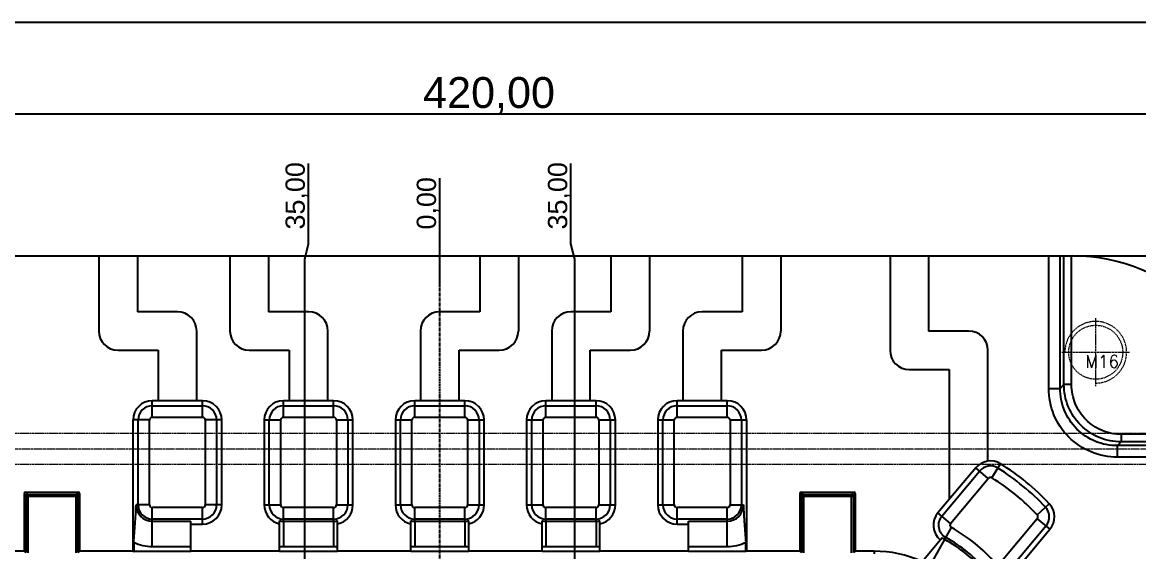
# Model space of a CAD drawing. Header units: millimetres. Extents: x 2461 to 3142, y 1660 to 2165.
# Drawn here: x 2620.1 to 2909.4, y 2027.7 to 2164.9 of the extents above; entities that cross this region are included whole.
import ezdxf

# ---------------------------------------------------------------- set-up
doc = ezdxf.new("R2010")
doc.units = ezdxf.units.MM
doc.linetypes.add('CENTER', pattern=[0.6, 0.375, -0.075, 0.075, -0.075])
doc.linetypes.add('HIDDEN', pattern=[0.2, 0.1, -0.1])
for name, color, linetype, lineweight in [('cool', 153, 'HIDDEN', 9), ('dim', 82, 'Continuous', 9), ('screw', 33, 'Continuous', 13)]:
    doc.layers.add(name, color=color, linetype=linetype, lineweight=lineweight)
doc.layers.add('DEFAULT_2', color=8, linetype='HIDDEN')
doc.styles.get("Standard").update_dxf_attribs({"font": 'arial.ttf'})
doc.styles.add('TXT', font='txt.shx', dxfattribs={"bigfont": 'gbcbig.shx'})
doc.dimstyles.new('mold', dxfattribs={"dimtxt": 8, "dimasz": 5, "dimexe": 0, "dimexo": 0, "dimgap": 0, "dimtad": 1, "dimzin": 1, "dimtxsty": 'Standard', "dimcen": 0, "dimclrd": 4, "dimclre": 4, "dimclrt": 6, "dimazin": 0, "dimtfac": 1, "dimtofl": 0, "dimtmove": 0, "dimatfit": 3, "dimfxl": 0, "dimarcsym": 0})

# ---------------------------------------------------------------- blocks, each defined once
blk = doc.blocks.new('screw_m16_g')
at = {"layer": 'screw', "color": 1, "linetype": 'CENTER', "ltscale": 0.497582}
for p, q in [((0, -8.8), (0, 8.8)), ((-8.8, 0), (8.8, 0))]:
    blk.add_line(p, q, dxfattribs=at)
at = {"layer": 'screw', "color": 33, "linetype": 'HIDDEN', "ltscale": 0.497582}
blk.add_circle((0, 0), 7, dxfattribs=at)
at = {"layer": 'screw', "color": 92, "linetype": 'HIDDEN', "ltscale": 0.497582}
blk.add_arc((0, 0), 8, 270, 180, dxfattribs=at)
at = {"layer": 'screw', "color": 6, "style": 'TXT'}
blk.add_text('M16', height=3.2, dxfattribs=at).set_placement((-2.72, -4))
blk = doc.blocks.new('124')
at = {"layer": 'cool', "ltscale": 0.932966}
for p, q in [((10.14, -1344.71), (401.48, -1344.71)), ((10.14, -1352.71), (401.48, -1352.71))]:
    blk.add_line(p, q, dxfattribs=at)
at = {"layer": 'cool', "color": 1, "linetype": 'CENTER', "ltscale": 0.621977}
blk.add_line((-4.19, -1348.71), (415.81, -1348.71), dxfattribs=at)
blk = doc.blocks.new('*D102')
at = {"color": 4, "lineweight": -2, "transparency": 16777216}
for p, q in [((2518.28, 2038.84), (2518.28, 2141.11)), ((2523.28, 2141.11), (2933.28, 2141.11)), ((2938.28, 2038.84), (2938.28, 2141.11))]:
    blk.add_line(p, q, dxfattribs=at)
at = {"color": 4, "transparency": 16777216}
for points in [[(2523.28, 2141.94), (2523.28, 2140.28), (2518.28, 2141.11)], [(2933.28, 2141.94), (2933.28, 2140.28), (2938.28, 2141.11)]]:
    blk.add_solid(points, dxfattribs=at)
at = {"layer": 'Defpoints', "color": 0, "transparency": 16777216}
for p in [(2938.28, 2141.11), (2518.28, 2038.84), (2938.28, 2038.84)]:
    blk.add_point(p, dxfattribs=at)
at = {"color": 6, "transparency": 16777216, "insert": (2741.05, 2145.92), "char_height": 8, "attachment_point": 5}
blk.add_mtext('420,00', dxfattribs=at)
blk = doc.blocks.new('*D103')
at = {"color": 4, "lineweight": -2, "transparency": 16777216}
for p, q in [((2879.23, 2104.35), (2985.64, 2104.35)), ((2985.64, 2099.35), (2985.64, 1759.35)), ((2870.39, 1754.35), (2985.64, 1754.35))]:
    blk.add_line(p, q, dxfattribs=at)
at = {"color": 4, "transparency": 16777216}
for points in [[(2984.8, 2099.35), (2986.47, 2099.35), (2985.64, 2104.35)], [(2984.8, 1759.35), (2986.47, 1759.35), (2985.64, 1754.35)]]:
    blk.add_solid(points, dxfattribs=at)
at = {"layer": 'Defpoints', "color": 0, "transparency": 16777216}
for p in [(2879.23, 2104.35), (2870.39, 1754.35), (2985.64, 1754.35)]:
    blk.add_point(p, dxfattribs=at)
at = {"color": 6, "transparency": 16777216, "insert": (2980.83, 1960.05), "char_height": 8, "attachment_point": 5, "rotation": 90}
blk.add_mtext('350,00', dxfattribs=at)
blk = doc.blocks.new('*D68')
at = {"layer": 'Defpoints', "color": 0, "transparency": 16777216}
for p in [(2728.28, 2111.46), (2728.28, 2096.52), (2728.28, 1929.35)]:
    blk.add_point(p, dxfattribs=at)
at = {"layer": 'dim', "color": 4, "lineweight": -2, "transparency": 16777216}
blk.add_line((2728.28, 2096.52), (2728.28, 2124.43), dxfattribs=at)
at = {"layer": 'dim', "color": 6, "transparency": 16777216, "insert": (2725.27, 2117.95), "char_height": 5, "attachment_point": 5, "rotation": 90}
blk.add_mtext('0,00', dxfattribs=at)
blk = doc.blocks.new('*D112')
at = {"layer": 'Defpoints', "color": 0, "transparency": 16777216}
for p in [(2762.28, 2111.46), (2763.28, 2018.35), (2728.28, 1929.35)]:
    blk.add_point(p, dxfattribs=at)
at = {"layer": 'dim', "color": 4, "lineweight": -2, "transparency": 16777216}
for p, q in [((2762.28, 2107.46), (2762.28, 2128.31)), ((2763.28, 2103.46), (2762.28, 2107.46)), ((2763.28, 2018.35), (2763.28, 2103.46))]:
    blk.add_line(p, q, dxfattribs=at)
at = {"layer": 'dim', "color": 6, "transparency": 16777216, "insert": (2759.27, 2119.89), "char_height": 5, "attachment_point": 5, "rotation": 90}
blk.add_mtext('35,00', dxfattribs=at)
blk = doc.blocks.new('*D81')
at = {"layer": 'Defpoints', "color": 0, "transparency": 16777216}
for p in [(2694.28, 2111.46), (2693.28, 2018.35), (2728.28, 1929.35)]:
    blk.add_point(p, dxfattribs=at)
at = {"layer": 'dim', "color": 4, "lineweight": -2, "transparency": 16777216}
for p, q in [((2694.28, 2107.46), (2694.28, 2128.31)), ((2693.28, 2103.46), (2694.28, 2107.46)), ((2693.28, 2018.35), (2693.28, 2103.46))]:
    blk.add_line(p, q, dxfattribs=at)
at = {"layer": 'dim', "color": 6, "transparency": 16777216, "insert": (2691.27, 2119.89), "char_height": 5, "attachment_point": 5, "rotation": 90}
blk.add_mtext('35,00', dxfattribs=at)

msp = doc.modelspace()

# ---------------------------------------------------------------- linework, layer by layer
at = {"color": 7, "linetype": 'Continuous'}
for p, q in [((2564.279, 2104.352), (2892.279, 2104.352)), ((2639.91, 2104.352), (2639.91, 2084.857)), ((2649.91, 2104.352), (2649.91, 2089.857)), ((2673.91, 2104.352), (2673.91, 2084.857)), ((2683.91, 2104.352), (2683.91, 2089.857)), ((2738.648, 2104.352), (2738.648, 2089.857)), ((2748.648, 2104.352), (2748.648, 2084.857)), ((2772.648, 2104.352), (2772.648, 2089.857)), ((2782.648, 2104.352), (2782.648, 2084.857)), ((2806.648, 2104.352), (2806.648, 2089.857)), ((2816.648, 2104.352), (2816.648, 2084.857)), ((2844.962, 2104.352), (2844.962, 2079.857)), ((2854.962, 2104.352), (2854.962, 2084.857)), ((2886.097, 2069.995), (2886.097, 2104.352)), ((2889.068, 2069.995), (2889.068, 2104.352)), ((2890.035, 2070.962), (2890.035, 2104.352)), ((2892.015, 2070.962), (2892.015, 2104.352)), ((2660.279, 2089.857), (2649.91, 2089.857)), ((2694.279, 2089.857), (2683.91, 2089.857)), ((2738.648, 2089.857), (2728.279, 2089.857)), ((2772.648, 2089.857), (2762.279, 2089.857)), ((2806.648, 2089.857), (2796.279, 2089.857)), ((2665.279, 2066.773), (2665.279, 2084.857)), ((2699.279, 2066.773), (2699.279, 2084.857)), ((2723.279, 2084.857), (2723.279, 2066.792)), ((2757.279, 2084.857), (2757.279, 2066.792)), ((2791.279, 2084.857), (2791.279, 2066.792)), ((2865.331, 2084.857), (2854.962, 2084.857)), ((2644.91, 2079.857), (2655.279, 2079.857)), ((2655.279, 2079.857), (2655.279, 2066.792)), ((2678.91, 2079.857), (2689.279, 2079.857)), ((2689.279, 2079.857), (2689.279, 2066.792)), ((2733.279, 2066.773), (2733.279, 2079.857)), ((2733.279, 2079.857), (2743.648, 2079.857)), ((2767.279, 2066.773), (2767.279, 2079.857)), ((2767.279, 2079.857), (2777.648, 2079.857)), ((2801.279, 2066.773), (2801.279, 2079.857)), ((2801.279, 2079.857), (2811.648, 2079.857)), ((2870.331, 2051.134), (2870.331, 2079.857)), ((2849.962, 2074.857), (2860.331, 2074.857)), ((2860.331, 2074.857), (2860.331, 2041.283)), ((2886.097, 2069.995), (2889.068, 2069.995)), ((2890.035, 2070.962), (2889.068, 2069.995)), ((2892.015, 2070.962), (2890.035, 2070.962)), ((2653.779, 2062.511), (2653.779, 2066.792)), ((2666.779, 2066.792), (2653.779, 2066.792)), ((2666.779, 2062.511), (2666.779, 2066.792)), ((2687.779, 2062.511), (2687.779, 2066.792)), ((2700.779, 2066.792), (2687.779, 2066.792)), ((2700.779, 2062.511), (2700.779, 2066.792)), ((2721.779, 2062.511), (2721.779, 2066.792)), ((2734.779, 2066.792), (2721.779, 2066.792)), ((2734.779, 2062.511), (2734.779, 2066.792)), ((2755.779, 2062.511), (2755.779, 2066.792)), ((2768.779, 2066.792), (2755.779, 2066.792)), ((2768.779, 2062.511), (2768.779, 2066.792)), ((2789.779, 2062.511), (2789.779, 2066.792)), ((2802.779, 2066.792), (2789.779, 2066.792)), ((2802.779, 2062.511), (2802.779, 2066.792)), ((2653.779, 2065.466), (2666.779, 2065.466)), ((2687.779, 2065.466), (2700.779, 2065.466)), ((2721.779, 2065.466), (2734.779, 2065.466)), ((2755.779, 2065.466), (2768.779, 2065.466)), ((2789.779, 2065.466), (2802.779, 2065.466)), ((2648.779, 2027.792), (2648.779, 2061.792)), ((2653.059, 2061.792), (2648.779, 2061.792)), ((2650.105, 2039.792), (2650.105, 2061.792)), ((2653.059, 2039.792), (2653.059, 2061.792)), ((2653.779, 2062.511), (2666.779, 2062.511)), ((2667.498, 2061.792), (2667.498, 2039.792)), ((2671.779, 2061.792), (2667.498, 2061.792)), ((2670.453, 2061.792), (2670.453, 2039.792)), ((2671.779, 2039.792), (2671.779, 2061.792)), ((2682.779, 2061.792), (2682.779, 2039.792)), ((2682.779, 2061.792), (2687.059, 2061.792)), ((2684.105, 2039.792), (2684.105, 2061.792)), ((2687.059, 2039.792), (2687.059, 2061.792)), ((2687.779, 2062.511), (2700.779, 2062.511)), ((2701.498, 2061.792), (2701.498, 2039.792)), ((2701.498, 2061.792), (2705.779, 2061.792)), ((2704.453, 2061.792), (2704.453, 2039.792)), ((2705.779, 2039.792), (2705.779, 2061.792)), ((2716.779, 2061.792), (2716.779, 2039.792)), ((2716.779, 2061.792), (2721.059, 2061.792)), ((2718.105, 2039.792), (2718.105, 2061.792)), ((2721.059, 2039.792), (2721.059, 2061.792)), ((2721.779, 2062.511), (2734.779, 2062.511)), ((2735.498, 2061.792), (2735.498, 2039.792)), ((2735.498, 2061.792), (2739.779, 2061.792)), ((2738.453, 2061.792), (2738.453, 2039.792)), ((2739.779, 2039.792), (2739.779, 2061.792)), ((2750.779, 2061.792), (2750.779, 2039.792)), ((2750.779, 2061.792), (2755.059, 2061.792)), ((2752.105, 2039.792), (2752.105, 2061.792)), ((2755.059, 2039.792), (2755.059, 2061.792)), ((2755.779, 2062.511), (2768.779, 2062.511)), ((2769.498, 2061.792), (2769.498, 2039.792)), ((2769.498, 2061.792), (2773.779, 2061.792)), ((2772.453, 2061.792), (2772.453, 2039.792)), ((2773.779, 2039.792), (2773.779, 2061.792)), ((2784.779, 2061.792), (2784.779, 2039.792)), ((2784.779, 2061.792), (2789.059, 2061.792)), ((2786.105, 2039.792), (2786.105, 2061.792)), ((2789.059, 2039.792), (2789.059, 2061.792)), ((2789.779, 2062.511), (2802.779, 2062.511)), ((2803.498, 2061.792), (2803.498, 2039.792)), ((2803.498, 2061.792), (2807.779, 2061.792)), ((2806.453, 2061.792), (2806.453, 2039.792)), ((2807.779, 2061.792), (2807.779, 2027.792)), ((2904.889, 2058.088), (2904.889, 2056.108)), ((2938.279, 2058.088), (2904.889, 2058.088)), ((2904.889, 2056.108), (2903.922, 2055.141)), ((2903.922, 2052.171), (2903.922, 2055.141)), ((2938.279, 2055.141), (2903.922, 2055.141)), ((2938.279, 2056.108), (2904.889, 2056.108)), ((2938.279, 2052.171), (2903.922, 2052.171)), ((2867.166, 2049.398), (2857.375, 2037.759)), ((2858.391, 2036.907), (2868.167, 2048.558)), ((2870.431, 2046.659), (2867.166, 2049.398)), ((2871.361, 2046.808), (2873.619, 2050.444)), ((2860.654, 2035.008), (2870.431, 2046.659)), ((2620.612, 2042.712), (2620.612, 2027.792)), ((2620.612, 2042.712), (2621.094, 2042.095)), ((2621.01, 2043.111), (2621.493, 2042.493)), ((2621.01, 2043.111), (2634.547, 2043.111)), ((2634.065, 2042.493), (2634.547, 2043.111)), ((2634.464, 2042.095), (2634.946, 2042.712)), ((2634.946, 2042.712), (2634.946, 2027.792)), ((2821.612, 2042.712), (2821.612, 2027.792)), ((2821.612, 2042.712), (2822.094, 2042.095)), ((2822.01, 2043.111), (2835.547, 2043.111)), ((2822.01, 2043.111), (2822.493, 2042.493)), ((2835.065, 2042.493), (2835.547, 2043.111)), ((2835.464, 2042.095), (2835.946, 2042.712)), ((2835.946, 2042.712), (2835.946, 2027.792)), ((2621.094, 2042.095), (2621.094, 2027.422)), ((2621.62, 2027.397), (2621.62, 2042.484)), ((2621.62, 2042.484), (2633.937, 2042.484)), ((2621.62, 2042.085), (2633.937, 2042.085)), ((2633.937, 2042.085), (2633.937, 2027.397)), ((2634.464, 2042.095), (2634.464, 2027.422)), ((2653.059, 2039.792), (2649.555, 2039.792)), ((2671.779, 2039.792), (2667.498, 2039.792)), ((2682.779, 2039.792), (2687.059, 2039.792)), ((2701.498, 2039.792), (2705.779, 2039.792)), ((2716.779, 2039.792), (2721.059, 2039.792)), ((2735.498, 2039.792), (2739.779, 2039.792)), ((2750.779, 2039.792), (2755.059, 2039.792)), ((2769.498, 2039.792), (2773.779, 2039.792)), ((2784.779, 2039.792), (2789.059, 2039.792)), ((2803.498, 2039.792), (2807.003, 2039.792)), ((2822.094, 2042.095), (2822.094, 2027.422)), ((2822.62, 2027.397), (2822.62, 2042.484)), ((2822.62, 2042.484), (2834.937, 2042.484)), ((2822.62, 2042.085), (2834.937, 2042.085)), ((2834.937, 2042.085), (2834.937, 2027.397)), ((2835.464, 2042.095), (2835.464, 2027.422)), ((2883.103, 2037.172), (2886.229, 2040.096)), ((2653.779, 2028.992), (2653.779, 2039.073)), ((2666.779, 2039.073), (2653.779, 2039.073)), ((2666.779, 2034.792), (2666.779, 2039.073)), ((2687.779, 2035.688), (2687.779, 2039.073)), ((2700.779, 2039.073), (2687.779, 2039.073)), ((2700.779, 2035.688), (2700.779, 2039.073)), ((2721.779, 2035.688), (2721.779, 2039.073)), ((2734.779, 2039.073), (2721.779, 2039.073)), ((2734.779, 2035.688), (2734.779, 2039.073)), ((2755.779, 2035.688), (2755.779, 2039.073)), ((2768.779, 2039.073), (2755.779, 2039.073)), ((2768.779, 2035.688), (2768.779, 2039.073)), ((2789.779, 2034.792), (2789.779, 2039.073)), ((2802.779, 2039.073), (2789.779, 2039.073)), ((2802.779, 2028.992), (2802.779, 2039.073)), ((2860.654, 2035.008), (2857.375, 2037.759)), ((2666.779, 2036.118), (2653.779, 2036.118)), ((2653.779, 2035.568), (2663.779, 2035.568)), ((2663.779, 2027.792), (2663.779, 2035.568)), ((2663.779, 2034.792), (2666.779, 2034.792)), ((2686.779, 2027.792), (2686.779, 2035.688)), ((2700.779, 2036.118), (2687.779, 2036.118)), ((2687.779, 2035.568), (2687.779, 2028.992)), ((2687.779, 2035.568), (2700.779, 2035.568)), ((2700.779, 2035.568), (2700.779, 2028.992)), ((2701.779, 2027.792), (2701.779, 2035.688)), ((2720.779, 2027.792), (2720.779, 2035.688)), ((2734.779, 2036.118), (2721.779, 2036.118)), ((2721.779, 2035.568), (2721.779, 2028.992)), ((2721.779, 2035.568), (2734.779, 2035.568)), ((2734.779, 2035.568), (2734.779, 2028.992)), ((2735.779, 2027.792), (2735.779, 2035.688)), ((2754.779, 2027.792), (2754.779, 2035.688)), ((2768.779, 2036.118), (2755.779, 2036.118)), ((2755.779, 2035.568), (2755.779, 2028.992)), ((2755.779, 2035.568), (2768.779, 2035.568)), ((2768.779, 2035.568), (2768.779, 2028.992)), ((2769.779, 2027.792), (2769.779, 2035.688)), ((2802.779, 2036.118), (2789.779, 2036.118)), ((2789.779, 2034.792), (2792.779, 2034.792)), ((2792.779, 2027.792), (2792.779, 2035.568)), ((2792.779, 2035.568), (2802.779, 2035.568)), ((2855.987, 2025.089), (2860.857, 2033.915)), ((2883.129, 2036.218), (2873.391, 2024.612)), ((2885.392, 2034.319), (2875.654, 2022.713)), ((2883.129, 2036.218), (2886.408, 2033.466)), ((2853.283, 2025.104), (2858.49, 2031.309)), ((2876.67, 2021.861), (2886.408, 2033.466)), ((2648.955, 2030.129), (2648.955, 2027.74)), ((2653.779, 2028.992), (2663.779, 2028.992)), ((2687.779, 2028.992), (2700.779, 2028.992)), ((2721.779, 2028.992), (2734.779, 2028.992)), ((2755.779, 2028.992), (2768.779, 2028.992)), ((2792.779, 2028.992), (2802.779, 2028.992)), ((2807.602, 2027.74), (2807.602, 2030.129)), ((2620.612, 2027.792), (2615.719, 2027.792)), ((2621.094, 2027.422), (2620.612, 2027.792)), ((2634.946, 2027.792), (2634.464, 2027.422)), ((2648.779, 2027.792), (2634.946, 2027.792)), ((2648.779, 2027.792), (2648.955, 2027.74)), ((2663.779, 2027.74), (2648.955, 2027.74)), ((2686.779, 2027.792), (2663.779, 2027.792)), ((2701.779, 2027.74), (2686.779, 2027.74)), ((2720.779, 2027.792), (2701.779, 2027.792)), ((2735.779, 2027.74), (2720.779, 2027.74)), ((2754.779, 2027.792), (2735.779, 2027.792)), ((2769.779, 2027.74), (2754.779, 2027.74)), ((2792.779, 2027.792), (2769.779, 2027.792)), ((2807.602, 2027.74), (2792.779, 2027.74)), ((2807.779, 2027.792), (2807.602, 2027.74)), ((2821.612, 2027.792), (2807.779, 2027.792)), ((2822.094, 2027.422), (2821.612, 2027.792)), ((2835.946, 2027.792), (2835.464, 2027.422)), ((2840.839, 2027.792), (2835.946, 2027.792)), ((2840.839, 2027.792), (2840.839, 2027.086))]:
    msp.add_line(p, q, dxfattribs=at)
at = {"color": 1, "linetype": 'CENTER', "ltscale": 2.176921}
msp.add_line((2728.279, 1754.352), (2728.279, 2104.352), dxfattribs=at)
msp.add_lwpolyline([(2460.853, 2164.858), (3141.558, 2164.858), (3141.558, 1659.665), (2460.853, 1659.665)], close=True)
at = {"color": 7, "linetype": 'Continuous'}
for centre, radius, start, end in [((2892.279, 2058.352), 46, 0, 90), ((2660.279, 2084.857), 5, 0, 90), ((2694.279, 2084.857), 5, 0, 90), ((2728.279, 2084.857), 5, 90, 180), ((2762.279, 2084.857), 5, 90, 180), ((2796.279, 2084.857), 5, 90, 180), ((2644.91, 2084.857), 5, 180, 270), ((2678.91, 2084.857), 5, 180, 270), ((2743.648, 2084.857), 5, 270, 0), ((2777.648, 2084.857), 5, 270, 0), ((2811.648, 2084.857), 5, 270, 0), ((2865.331, 2079.857), 5, 0, 90), ((2849.962, 2079.857), 5, 180, 270), ((2653.779, 2061.792), 5, 90, 180), ((2666.779, 2061.792), 5, 0, 90), ((2687.779, 2061.792), 5, 90, 180), ((2700.779, 2061.792), 5, 0, 90), ((2721.779, 2061.792), 5, 90, 180), ((2734.779, 2061.792), 5, 0, 90), ((2755.779, 2061.792), 5, 90, 180), ((2768.779, 2061.792), 5, 0, 90), ((2789.779, 2061.792), 5, 90, 180), ((2802.779, 2061.792), 5, 0, 90), ((2653.779, 2061.792), 3.674, 90, 180), ((2666.779, 2061.792), 3.674, 0, 90), ((2687.779, 2061.792), 3.674, 90, 180), ((2700.779, 2061.792), 3.674, 0, 90), ((2721.779, 2061.792), 3.674, 90, 180), ((2734.779, 2061.792), 3.674, 0, 90), ((2755.779, 2061.792), 3.674, 90, 180), ((2768.779, 2061.792), 3.674, 0, 90), ((2789.779, 2061.792), 3.674, 90, 180), ((2802.779, 2061.792), 3.674, 0, 90), ((2653.779, 2061.792), 0.719, 90, 180), ((2666.779, 2061.792), 0.719, 0, 90), ((2687.779, 2061.792), 0.719, 90, 180), ((2700.779, 2061.792), 0.719, 0, 90), ((2721.779, 2061.792), 0.719, 90, 180), ((2734.779, 2061.792), 0.719, 0, 90), ((2755.779, 2061.792), 0.719, 90, 180), ((2768.779, 2061.792), 0.719, 0, 90), ((2789.779, 2061.792), 0.719, 90, 180), ((2802.779, 2061.792), 0.719, 0, 90), ((2870.982, 2046.196), 4.981, 58.16773, 140), ((2870.982, 2046.196), 3.674, 58.16773, 140), ((2840.839, 1997.642), 60.824, 43.08506, 58.16773), ((2840.839, 1997.642), 62.15, 43.08506, 58.16773), ((2870.982, 2046.196), 0.719, 58.16773, 140), ((2840.839, 1997.642), 57.869, 43.08506, 58.16773), ((2653.779, 2039.792), 4.224, 180, 270), ((2653.779, 2039.792), 3.674, 180, 270), ((2653.779, 2039.792), 0.719, 180, 270), ((2666.779, 2039.792), 5, 270, 0), ((2666.779, 2039.792), 3.674, 270, 0), ((2666.779, 2039.792), 0.719, 270, 0), ((2687.779, 2039.792), 5, 180, 258.46304), ((2687.779, 2039.792), 3.674, 180, 270), ((2687.779, 2039.792), 0.719, 180, 270), ((2700.779, 2039.792), 3.674, 270, 0), ((2700.779, 2039.792), 0.719, 270, 0), ((2700.779, 2039.792), 5, 281.53696, 0), ((2721.779, 2039.792), 5, 180, 258.46304), ((2721.779, 2039.792), 3.674, 180, 270), ((2721.779, 2039.792), 0.719, 180, 270), ((2734.779, 2039.792), 3.674, 270, 0), ((2734.779, 2039.792), 0.719, 270, 0), ((2734.779, 2039.792), 5, 281.53696, 0), ((2755.779, 2039.792), 5, 180, 258.46304), ((2755.779, 2039.792), 3.674, 180, 270), ((2755.779, 2039.792), 0.719, 180, 270), ((2768.779, 2039.792), 3.674, 270, 0), ((2768.779, 2039.792), 0.719, 270, 0), ((2768.779, 2039.792), 5, 281.53696, 0), ((2789.779, 2039.792), 5, 180, 270), ((2789.779, 2039.792), 3.674, 180, 270), ((2789.779, 2039.792), 0.719, 180, 270), ((2802.779, 2039.792), 4.224, 270, 0), ((2802.779, 2039.792), 3.674, 270, 0), ((2802.779, 2039.792), 0.719, 270, 0), ((2882.578, 2036.68), 5, 320, 43.08506), ((2861.205, 2034.545), 5, 140, 230), ((2861.205, 2034.545), 3.674, 140, 241.10635), ((2882.578, 2036.68), 0.719, 320, 43.08506), ((2882.578, 2036.68), 3.674, 320, 43.08506), ((2687.779, 2039.792), 4.224, 256.30535, 270), ((2700.779, 2039.792), 4.224, 270, 283.69465), ((2721.779, 2039.792), 4.224, 256.30535, 270), ((2734.779, 2039.792), 4.224, 270, 283.69465), ((2755.779, 2039.792), 4.224, 256.30535, 270), ((2768.779, 2039.792), 4.224, 270, 283.69465), ((2861.205, 2034.545), 0.719, 140, 241.10635), ((2840.839, 1997.642), 41.431, 40.60493, 61.10635), ((2861.205, 2034.545), 4.224, 230, 241.10635), ((2840.839, 1997.642), 38.476, 40.60493, 61.10635), ((2653.779, 2039.792), 10.8, 243.47192, 270), ((2687.779, 2039.792), 10.8, 264.68723, 270), ((2700.779, 2039.792), 10.8, 270, 275.31277), ((2721.779, 2039.792), 10.8, 264.68723, 270), ((2734.779, 2039.792), 10.8, 270, 275.31277), ((2755.779, 2039.792), 10.8, 264.68723, 270), ((2768.779, 2039.792), 10.8, 270, 275.31277), ((2802.779, 2039.792), 10.8, 270, 296.52808), ((2840.839, 1997.642), 37.926, 40.60493, 61.10635), ((2840.839, 1997.642), 30.15, 65.62256, 90)]:
    msp.add_arc(centre, radius, start, end, dxfattribs=at)
for centre, major_axis, start_param, end_param in [((2621.013, 2042.71), (-0.248, 0.317), -0.659871, 0.9049864), ((2634.545, 2042.71), (0.248, 0.317), -0.9049864, 0.659871), ((2822.013, 2042.71), (-0.248, 0.317), -0.659871, 0.9049864), ((2835.545, 2042.71), (0.248, 0.317), -0.9049864, 0.659871)]:
    msp.add_ellipse(centre, major_axis=major_axis, ratio=0.9938968, start_param=start_param, end_param=end_param, dxfattribs=at)
for points, knots in [([(2903.922, 2052.171), (2901.602, 2052.171), (2896.91, 2053.082), (2890.968, 2057.039), (2887.009, 2062.981), (2886.098, 2067.674), (2886.097, 2069.995)], [0, 0, 0, 0, 0.2500049, 0.4999506, 0.7499172, 1, 1, 1, 1]), ([(2903.922, 2055.141), (2901.986, 2055.134), (2898.067, 2055.878), (2893.1, 2059.172), (2889.805, 2064.139), (2889.061, 2068.059), (2889.068, 2069.995)], [0, 0, 0, 0, 0.2499891, 0.4999502, 0.7499323, 1, 1, 1, 1]), ([(2904.889, 2056.108), (2902.956, 2056.113), (2899.051, 2056.883), (2894.109, 2060.185), (2890.809, 2065.127), (2890.04, 2069.03), (2890.035, 2070.962)], [0, 0, 0, 0, 0.25008, 0.500118, 0.7500401, 1, 1, 1, 1]), ([(2904.889, 2058.088), (2903.212, 2058.089), (2899.822, 2058.747), (2895.531, 2061.606), (2892.673, 2065.898), (2892.015, 2069.286), (2892.015, 2070.962)], [0, 0, 0, 0, 0.2500964, 0.5001186, 0.7500242, 1, 1, 1, 1]), ([(2621.094, 2042.095), (2621.095, 2042.196), (2621.18, 2042.407), (2621.391, 2042.492), (2621.493, 2042.493)], [0, 0, 0, 0, 0.4997426, 1, 1, 1, 1]), ([(2621.094, 2042.095), (2621.149, 2042.084), (2621.327, 2042.093), (2621.501, 2042.085), (2621.62, 2042.085)], [0, 0, 0, 0, 0.3216317, 1, 1, 1, 1]), ([(2621.493, 2042.493), (2621.496, 2042.489), (2621.513, 2042.49), (2621.553, 2042.483), (2621.592, 2042.484), (2621.62, 2042.484)], [0, 0, 0, 0, 0.1102987, 0.3440806, 1, 1, 1, 1]), ([(2633.937, 2042.085), (2633.937, 2042.134), (2633.938, 2042.267), (2633.933, 2042.399), (2633.937, 2042.484)], [0, 0, 0, 0, 0.3634035, 1, 1, 1, 1]), ([(2633.937, 2042.484), (2633.965, 2042.484), (2634.005, 2042.483), (2634.045, 2042.49), (2634.061, 2042.489), (2634.065, 2042.493)], [0, 0, 0, 0, 0.6549919, 0.8889894, 1, 1, 1, 1]), ([(2633.937, 2042.085), (2634.056, 2042.085), (2634.215, 2042.084), (2634.39, 2042.092), (2634.447, 2042.091), (2634.464, 2042.095)], [0, 0, 0, 0, 0.6772592, 0.9019159, 1, 1, 1, 1]), ([(2634.464, 2042.095), (2634.463, 2042.196), (2634.377, 2042.407), (2634.166, 2042.492), (2634.065, 2042.493)], [0, 0, 0, 0, 0.4997393, 1, 1, 1, 1]), ([(2648.955, 2030.129), (2649.088, 2031.692), (2649.355, 2034.907), (2649.555, 2038.133), (2649.555, 2039.792)], [0, 0, 0, 0, 0.4858754, 1, 1, 1, 1]), ([(2807.003, 2039.792), (2807.003, 2038.133), (2807.203, 2034.907), (2807.47, 2031.692), (2807.602, 2030.129)], [0, 0, 0, 0, 0.5141404, 1, 1, 1, 1]), ([(2822.094, 2042.095), (2822.095, 2042.196), (2822.18, 2042.407), (2822.391, 2042.492), (2822.493, 2042.493)], [0, 0, 0, 0, 0.4997406, 1, 1, 1, 1]), ([(2822.094, 2042.095), (2822.149, 2042.084), (2822.327, 2042.094), (2822.501, 2042.085), (2822.62, 2042.085)], [0, 0, 0, 0, 0.3213557, 1, 1, 1, 1]), ([(2822.493, 2042.493), (2822.496, 2042.489), (2822.513, 2042.49), (2822.553, 2042.483), (2822.592, 2042.484), (2822.62, 2042.484)], [0, 0, 0, 0, 0.1100746, 0.343839, 1, 1, 1, 1]), ([(2834.937, 2042.085), (2834.937, 2042.134), (2834.938, 2042.267), (2834.936, 2042.399), (2834.937, 2042.484)], [0, 0, 0, 0, 0.3634022, 1, 1, 1, 1]), ([(2834.937, 2042.484), (2834.965, 2042.484), (2835.005, 2042.483), (2835.045, 2042.49), (2835.061, 2042.489), (2835.065, 2042.493)], [0, 0, 0, 0, 0.6550419, 0.8889951, 1, 1, 1, 1]), ([(2834.937, 2042.085), (2835.056, 2042.085), (2835.215, 2042.084), (2835.39, 2042.092), (2835.447, 2042.091), (2835.464, 2042.095)], [0, 0, 0, 0, 0.6773194, 0.9019502, 1, 1, 1, 1]), ([(2835.464, 2042.095), (2835.463, 2042.196), (2835.377, 2042.407), (2835.166, 2042.492), (2835.065, 2042.493)], [0, 0, 0, 0, 0.4997395, 1, 1, 1, 1])]:
    msp.add_open_spline(points, degree=3, knots=knots, dxfattribs=at)
at = {"layer": 'DEFAULT_2', "color": 8, "linetype": 'HIDDEN'}
for p, q in [((2687.779, 2035.568), (2687.779, 2035.688)), ((2700.779, 2035.568), (2700.779, 2035.688)), ((2721.779, 2035.568), (2721.779, 2035.688)), ((2734.779, 2035.568), (2734.779, 2035.688)), ((2755.779, 2035.568), (2755.779, 2035.688)), ((2768.779, 2035.568), (2768.779, 2035.688)), ((2663.779, 2027.792), (2663.779, 2027.74)), ((2686.779, 2027.792), (2686.779, 2027.74)), ((2701.779, 2027.792), (2701.779, 2027.74)), ((2720.779, 2027.792), (2720.779, 2027.74)), ((2735.779, 2027.792), (2735.779, 2027.74)), ((2754.779, 2027.792), (2754.779, 2027.74)), ((2769.779, 2027.792), (2769.779, 2027.74)), ((2792.779, 2027.792), (2792.779, 2027.74))]:
    msp.add_line(p, q, dxfattribs=at)

# ---------------------------------------------------------------- block references
msp.add_blockref('124', (2522.467, 3403.061))
at = {"layer": 'screw'}
msp.add_blockref('screw_m16_g', (2898.279, 2079.352), dxfattribs=at)

# ---------------------------------------------------------------- dimensions: what is measured, and where the dimension line sits
dim = msp.add_linear_dim(base=(2938.279, 2141.111), p1=(2518.279, 2038.836), p2=(2938.279, 2038.836), dimstyle='mold')
dim.commit()
dim.dimension.update_dxf_attribs({"geometry": '*D102', "text_midpoint": (2741.046, 2141.111), "dimtype": 160})
dim = msp.add_linear_dim(base=(2985.637, 1754.352), p1=(2879.228, 2104.352), p2=(2870.395, 1754.352), angle=90, dimstyle='mold')
dim.commit()
dim.dimension.update_dxf_attribs({"geometry": '*D103', "text_midpoint": (2985.637, 1960.051), "dimtype": 160})
at = {"layer": 'dim'}
for feature_location, offset, origin, picture, middle in [((2693.279, 2018.355), (1, 93.108), (2728.279, 1929.352), '*D81', (2691.274, 2119.889)), ((2763.279, 2018.355), (-1, 93.108), (2728.279, 1929.352), '*D112', (2759.274, 2119.889)), ((2728.278799184, 2096.52266837), (0, 14.940100621), (2728.278799184, 1929.352005415), '*D68', (2725.274024287, 2117.948103233))]:
    dim = msp.add_ordinate_dim(feature_location=feature_location, offset=offset, dtype=1, origin=origin, dimstyle='mold', override={"dimtxt": 5, "dimasz": 2}, dxfattribs=at)
    dim.commit()
    dim.dimension.update_dxf_attribs({"geometry": picture, "text_midpoint": middle})

doc.saveas('drawing.dxf')
